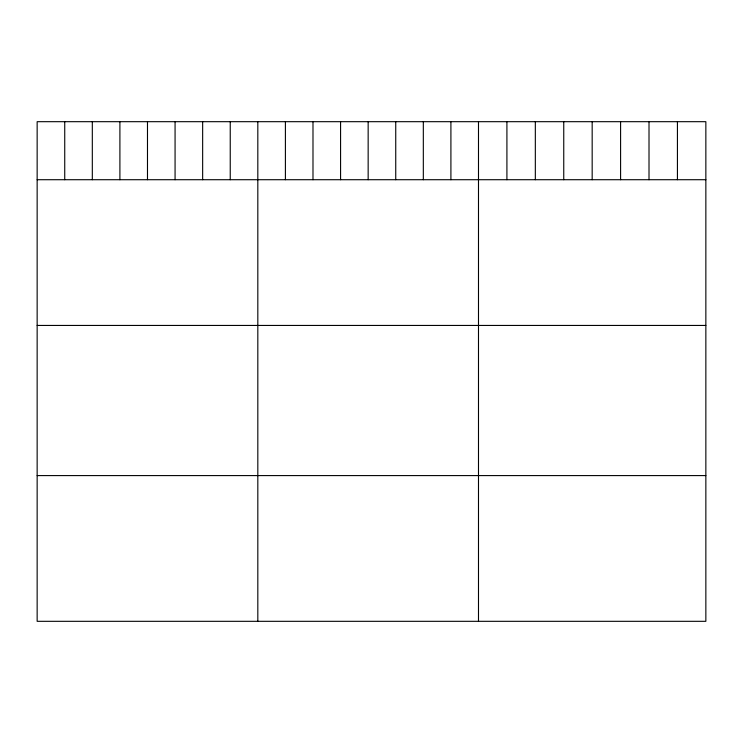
<?xml version="1.0" encoding="UTF-8"?>
<svg xmlns="http://www.w3.org/2000/svg" width="743" height="743" viewBox="0 0 743 743"><rect width="100%" height="100%" fill="white"/><g stroke="black" fill="none" stroke-linecap="round" stroke-linejoin="round"><path stroke-width="1.11" d="M705.85 179.713L705.85 621.315L37.15 621.315L37.15 121.685L705.85 121.685L705.85 179.713L37.15 179.713M37.15 325.443L705.85 325.443M37.15 475.585L705.85 475.585M677.43 121.685L677.43 179.713M649.01 121.685L649.01 179.713M620.591 121.685L620.591 179.713M592.171 121.685L592.171 179.713M563.751 121.685L563.751 179.713M535.332 121.685L535.332 179.713M506.912 121.685L506.912 179.713M478.492 121.685L478.492 621.315M450.908 121.685L450.908 179.713M423.324 121.685L423.324 179.713M395.74 121.685L395.74 179.713M368.156 121.685L368.156 179.713M340.573 121.685L340.573 179.713M312.989 121.685L312.989 179.713M285.405 121.685L285.405 179.713M257.821 121.685L257.821 621.315M230.237 121.685L230.237 179.713M202.653 121.685L202.653 179.713M175.069 121.685L175.069 179.713M147.486 121.685L147.486 179.713M119.902 121.685L119.902 179.713M92.318 121.685L92.318 179.713M64.734 121.685L64.734 179.713"/></g></svg>
